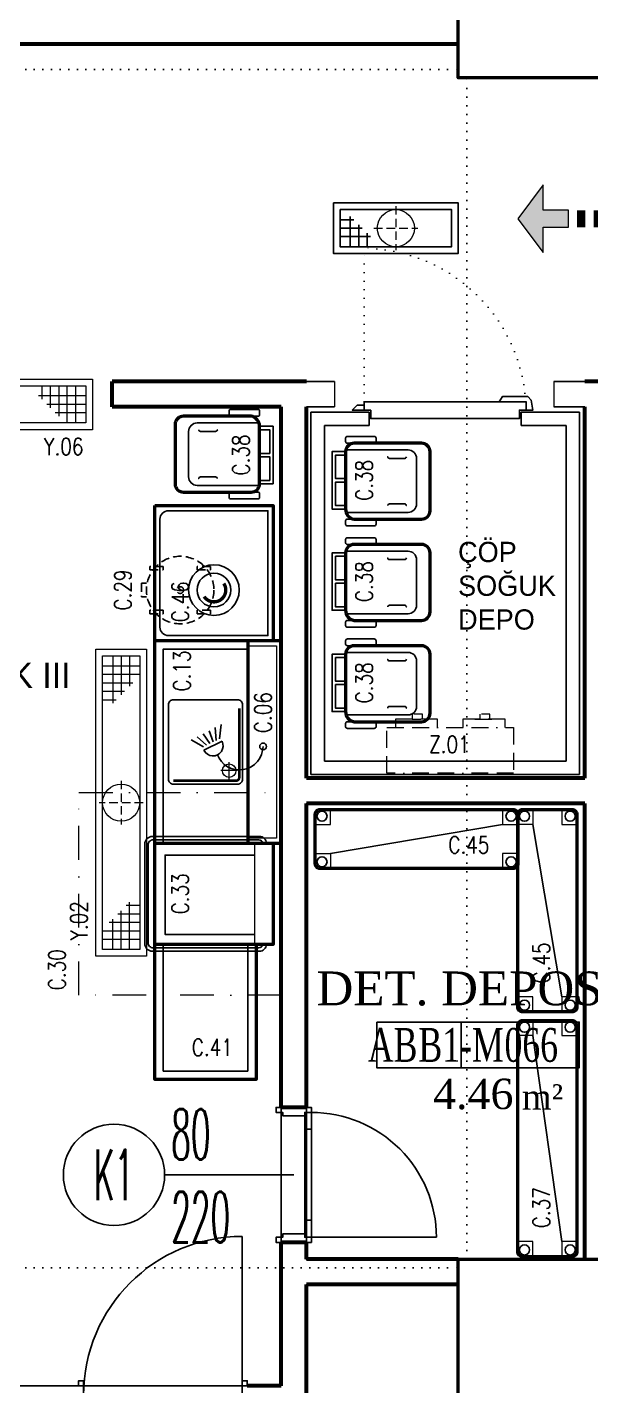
# Model space of a CAD drawing. Extents: x -228812 to 45006, y -308075 to -42938.
# Drawn here: x 42221 to 42555, y -45981 to -45176 of the extents above; entities that cross this region are included whole.
import ezdxf
from ezdxf.enums import TextEntityAlignment as Align

# ---------------------------------------------------------------- set-up
doc = ezdxf.new("R2010")
doc.units = 0
doc.header["$LTSCALE"] = 20
for name, pattern in [('BORDER', [1.75, 0.5, -0.25, 0.5, -0.25, 0, -0.25]), ('DASHDOTX2', [2, 1, -0.5, 0, -0.5]), ('DASHED2', [0.375, 0.25, -0.125]), ('DOT', [0.25, 0, -0.25]), ('HIDDEN', [0.375, 0.25, -0.125])]:
    doc.linetypes.add(name, pattern=pattern)
doc.layers.get('0').update_dxf_attribs({"linetype": 'CONTINUOUS', "lineweight": 15})
doc.layers.get('DEFPOINTS').update_dxf_attribs({"linetype": 'CONTINUOUS'})
for name, color, linetype, lineweight in [('-DWG_ANA', 7, 'CONTINUOUS', 50), ('-DWG_ANA_1', 7, 'BORDER', 25), ('-DWG_DETAY1', 7, 'CONTINUOUS', 25), ('-DWG_DETAY2', 7, 'CONTINUOUS', 15), ('-DWG_DETAY3', 7, 'CONTINUOUS', 15), ('-dwg_sdepo', 7, 'BORDER', 9), ('DUVAR', 7, 'CONTINUOUS', 60), ('DVL-C', 7, 'DASHDOTX2', 20), ('kapi-acilis', 43, 'DOT', 15), ('KOLON', 7, 'CONTINUOUS', 50), ('NO', 7, 'CONTINUOUS', 30), ('PLAN', 253, 'CONTINUOUS', 15), ('s-depo', 140, 'CONTINUOUS', 25), ('tefris', 7, 'CONTINUOUS', 20), ('yerizg-a', 7, 'CONTINUOUS', 15), ('yerizg-b', 7, 'CONTINUOUS', 9)]:
    doc.layers.add(name, color=color, linetype=linetype, lineweight=lineweight)
for name, color, linetype in [('BL-C', 140, 'CONTINUOUS'), ('BL-Y', 144, 'CONTINUOUS'), ('BL-Z', 117, 'CONTINUOUS'), ('KA-PEN', 5, 'CONTINUOUS'), ('KIRIS', 9, 'DOT'), ('ROOM', 7, 'CONTINUOUS'), ('ROOM-T', 7, 'CONTINUOUS'), ('SDNO', 7, 'CONTINUOUS'), ('TEFRIS SIHHI', 7, 'CONTINUOUS'), ('YAZI_BLM_1', 7, 'CONTINUOUS'), ('YRNO', 7, 'CONTINUOUS')]:
    doc.layers.add(name, color=color, linetype=linetype)
doc.styles.add('BLM_YAZI', font='stylu.ttf', dxfattribs={"width": 0.8})
doc.styles.add('OLC-200', font='tromans.shx', dxfattribs={"width": 0.5, "height": 0.2})
doc.styles.add('OLC-50', font='romans.shx', dxfattribs={"width": 0.5, "height": 0.15})
doc.styles.add('ROMANS', font='romans.shx', dxfattribs={"width": 0.8})
doc.styles.add('YAZI', font='times.ttf')

# ---------------------------------------------------------------- blocks, each defined once
blk = doc.blocks.new('KOLON90')
at = {"layer": 'KOLON', "color": 4}
blk.add_lwpolyline([(-45, 45), (45, 45), (45, -45), (-45, -45)], close=True, dxfattribs=at)
blk = doc.blocks.new('*U9163')
at = {"color": 0}
for p, q in [((-3, 9.5), (-3, 103.5)), ((-87, 9.5), (-87, 5.5)), ((-13, 9.5), (-13, 5.5)), ((-50, 7.5), (-50, 7.5)), ((-3, 5.5), (-3, -88.5))]:
    blk.add_line(p, q, dxfattribs=at)
at = {"color": 0, "linetype": 'DOT', "ltscale": 20}
blk.add_line((-100, 0), (0, 0), dxfattribs=at)
at = {"color": 0, "lineweight": -3}
for points in [[(-100, 15), (-100, 18), (-97, 18), (-97, 14), (-97, 14), (-97, 1), (-97, 1), (-97, -3), (-100, -3), (-100, 0)], [(0, 15), (0, 18), (-3, 18), (-3, 14), (-3, 14), (-3, 1), (-3, 1), (-3, -3), (0, -3), (0, 0)]]:
    blk.add_lwpolyline(points, dxfattribs=at)
at = {"color": 0}
blk.add_lwpolyline([(-97, 9.5), (-97, 5.5), (-3, 5.5), (-3, 9.5)], close=True, dxfattribs=at)
at = {"color": 16}
blk.add_lwpolyline([(-50, 7.5), (-50, -69)], dxfattribs=at)
blk.add_circle((-50, -99), 30, dxfattribs=at)
at = {"color": 0}
for centre, start, end in [((-3, 9.5), 90, 180), ((-3, 5.5), 180, 270)]:
    blk.add_arc(centre, 94, start, end, dxfattribs=at)
at = {"color": 16, "style": 'OLC-50', "width": 0.45}
blk.add_attdef('GEN', text='', height=30, rotation=90, dxfattribs=at).set_placement((-50, -65), align=Align.BOTTOM_LEFT)
blk.add_attdef('YUK', text='', height=30, rotation=90, dxfattribs=at).set_placement((-40, -65), align=Align.TOP_LEFT)
at = {"style": 'OLC-50', "width": 0.5, "flags": 1}
for tag, p in [('KABLOK', (-158.28, -83.82)), ('KAMAHKOD', (-53.92, -83.79)), ('KAMAHNO', (-165.25, -120.56)), ('KAMAHAD', (-49.64, -120.04)), ('DUVKA', (-158.58, -156.03)), ('KARENK', (-52.63, -154.75)), ('KASAMAL', (-53.89, -189.58)), ('KATIP', (-158.15, -193.98)), ('KASARENK', (-53.47, -229.01)), ('KAMAL', (-158.73, -232.95)), ('MENFEZ', (-160.02, -268.95)), ('YANGIN', (-54.16, -266.9)), ('ACILYON', (-162.72, -303.54)), ('CEKIT', (-56.26, -303.19)), ('CARPTEK', (-165.01, -337.41)), ('FOTOSEL', (-56.79, -337.11)), ('PBAR', (-163.18, -371.07)), ('KONTROL', (-57.01, -371.07))]:
    blk.add_attdef(tag, p, '', height=30, dxfattribs=at)
at = {"color": 16, "style": 'OLC-50', "width": 0.45}
blk.add_attdef('POZ', text='', height=30, rotation=90, dxfattribs=at).set_placement((-50, -99), align=Align.MIDDLE_CENTER)
blk = doc.blocks.new('*U9161')
at = {"color": 0}
for p, q in [((-3, 18), (-3, 92)), ((-67, 18), (-67, 14)), ((-13.1, 18), (-13.1, 14)), ((-40, 7.5), (-40, 7.5))]:
    blk.add_line(p, q, dxfattribs=at)
at = {"color": 0, "linetype": 'DOT', "ltscale": 20}
blk.add_line((-80, 0), (0, 0), dxfattribs=at)
at = {"color": 0, "lineweight": -3}
for points in [[(-80, 15), (-80, 18), (-77, 18), (-77, 14), (-75, 14), (-75, 1), (-77, 1), (-77, -3), (-80, -3), (-80, 0)], [(0, 15), (0, 18), (-3, 18), (-3, 14), (-5, 14), (-5, 1), (-3, 1), (-3, -3), (0, -3), (0, 0)]]:
    blk.add_lwpolyline(points, dxfattribs=at)
at = {"color": 0}
blk.add_lwpolyline([(-77, 18), (-77, 14), (-3, 14), (-3, 18)], close=True, dxfattribs=at)
at = {"color": 16}
blk.add_lwpolyline([(-40, 7.5), (-40, -69)], dxfattribs=at)
blk.add_circle((-40, -99), 30, dxfattribs=at)
blk.add_arc((-3, 18), 74, 90, 180.00033)
at = {"color": 16, "style": 'OLC-50', "width": 0.45}
blk.add_attdef('GEN', text='', height=30, rotation=90, dxfattribs=at).set_placement((-40, -65), align=Align.BOTTOM_LEFT)
blk.add_attdef('YUK', text='', height=30, rotation=90, dxfattribs=at).set_placement((-30, -65), align=Align.TOP_LEFT)
at = {"style": 'OLC-50', "width": 0.5, "flags": 1}
for tag, p in [('KABLOK', (-148.28, -83.82)), ('KAMAHKOD', (-43.92, -83.79)), ('KAMAHNO', (-155.25, -120.56)), ('KAMAHAD', (-39.64, -120.04)), ('DUVKA', (-148.58, -156.03)), ('KARENK', (-42.63, -154.75)), ('KASAMAL', (-43.89, -189.58)), ('KATIP', (-148.15, -193.98)), ('KASARENK', (-43.47, -229.01)), ('KAMAL', (-148.73, -232.95)), ('MENFEZ', (-150.02, -268.95)), ('YANGIN', (-44.16, -266.9)), ('ACILYON', (-152.72, -303.54)), ('CEKIT', (-46.26, -303.19)), ('CARPTEK', (-155.01, -337.41)), ('FOTOSEL', (-46.79, -337.11)), ('PBAR', (-153.18, -371.07)), ('KONTROL', (-47.01, -371.07))]:
    blk.add_attdef(tag, p, '', height=30, dxfattribs=at)
at = {"color": 16, "style": 'OLC-50', "width": 0.45}
blk.add_attdef('POZ', text='', height=30, rotation=90, dxfattribs=at).set_placement((-40, -99), align=Align.MIDDLE_CENTER)
blk = doc.blocks.new('ROOMNAME')
at = {"color": 0}
blk.add_line((0, 13.5), (0, -13.5), dxfattribs=at)
blk.add_lwpolyline([(-50, 13.5), (-50, -13.5), (70, -13.5), (70, 13.5)], close=True, dxfattribs=at)
at = {"color": 0, "insert": (36, -30.8), "char_height": 15, "width": 39.826, "attachment_point": 4, "style": 'YAZI'}
blk.add_mtext('m²', dxfattribs=at)
at = {"color": 0, "style": 'YAZI'}
for tag, p in [('KOD', (-25, 0)), ('NO', (35, 0))]:
    blk.add_attdef(tag, text='', height=20, dxfattribs=at).set_placement(p, align=Align.MIDDLE_CENTER)
blk.add_attdef('ALAN', text='', height=18, dxfattribs=at).set_placement((31, -29), align=Align.MIDDLE_RIGHT)
at = {"color": 0, "style": 'YAZI', "flags": 1}
for tag, p in [('ALANIHALE', (10, -51.34)), ('CEVRE', (8.79, -70.89))]:
    blk.add_attdef(tag, text='', height=15, dxfattribs=at).set_placement(p, align=Align.MIDDLE_CENTER)
at = {"color": 0, "style": 'OLC-200', "width": 0.5, "flags": 1}
for tag, p in [('DOS', (-43.92, -102.93)), ('SUP', (-12.29, -102.93)), ('DUV', (15.05, -102.93)), ('TAV', (42.39, -102.93)), ('KTIP1', (-43.92, -131.5)), ('KTIP2', (6.08, -131.5)), ('KTIP3', (56.08, -131.5)), ('KTIP1S', (-43.92, -160.08)), ('KTIP2S', (6.08, -160.08)), ('KTIP3S', (56.08, -160.08)), ('PTIP1', (-43.92, -188.65)), ('PTIP2', (6.08, -188.65)), ('PTIP3', (56.08, -188.65)), ('PTIP1S', (-43.92, -217.22)), ('PTIP2S', (6.08, -217.22)), ('PTIP3S', (56.08, -217.22)), ('KISI', (-43.92, -245.79)), ('KW', (6.08, -245.79)), ('ISI', (56.08, -245.79))]:
    blk.add_attdef(tag, p, '', height=15, dxfattribs=at)
at = {"layer": 'ROOM-T', "color": 9, "style": 'YAZI'}
blk.add_attdef('MAHALADI', text='', height=20, dxfattribs=at).set_placement((10, 33.5), align=Align.MIDDLE_CENTER)
blk = doc.blocks.new('Y-SIFON')
at = {"layer": 'yerizg-a', "color": 0, "linetype": 'Continuous'}
blk.add_circle((0, 0), 11, dxfattribs=at)
at = {"layer": 'yerizg-b', "color": 0, "linetype": 'DASHED2'}
for points in [[(0, 13), (0, -13)], [(-13, 0), (13, 0)]]:
    blk.add_lwpolyline(points, dxfattribs=at)
blk = doc.blocks.new('YER SUZGECI 74 30')
at = {"color": 0}
for p, q in [((135347.98, 34938.26), (135355.98, 34938.26)), ((135353.98, 34922.26), (135353.98, 34940.26)), ((135347.98, 34933.26), (135360.98, 34933.26)), ((135358.98, 34922.26), (135358.98, 34935.26)), ((135363.98, 34922.26), (135363.98, 34930.26)), ((135347.98, 34928.26), (135365.98, 34928.26))]:
    blk.add_line(p, q, dxfattribs=at)
for points in [[(135343.98, 34948.26), (135417.98, 34948.26), (135417.98, 34918.26), (135343.98, 34918.26)], [(135347.98, 34944.26), (135413.98, 34944.26), (135413.98, 34922.26), (135347.98, 34922.26)]]:
    blk.add_lwpolyline(points, close=True, dxfattribs=at)
at = {"color": 0, "linetype": 'Continuous'}
blk.add_blockref('Y-SIFON', (135380.98, 34933.26), dxfattribs=at)
blk = doc.blocks.new('J-KS09l')
at = {"layer": 'kapi-acilis', "linetype": 'DOT'}
blk.add_lwpolyline([(-3, 11), (-3, 107)], dxfattribs=at)
blk.add_arc((-4.16, 9.84), 97.16, 0.68143, 89.31857, dxfattribs=at)
at = {"layer": 's-depo', "linetype": 'Continuous'}
for points in [[(77, 16), (79, 19), (94, 19), (96, 17), (97, 11), (93, 11), (93, 16)], [(-3, 14), (-7, 14), (-10, 11), (-3, 11)], [(1, 11), (-3, 11), (-3, 16), (93, 16), (93, 11), (89, 11), (89, 6), (1, 6), (1, 11)]]:
    blk.add_lwpolyline(points, close=True, dxfattribs=at)
blk = doc.blocks.new('jd-tsc')
at = {"layer": 'YAZI_BLM_1', "style": 'BLM_YAZI'}
for s, p in [('ÇÖP', (0, 40)), ('SOĞUK', (0, 20)), ('DEPO', (0, 0))]:
    blk.add_text(s, height=12, dxfattribs=at).set_placement(p)
blk = doc.blocks.new('1CN-COP120')
at = {"layer": '-DWG_ANA', "color": 0, "linetype": 'Continuous'}
blk.add_lwpolyline([(-18, -58), (17, -58, 0.414214), (22, -53), (22, -13, 0.414214), (17, -8), (-17, -8, 0.375011), (-23, -13), (-23, -53, 0.414214)], format="xyb", close=True, dxfattribs=at)
at = {"layer": '-DWG_DETAY1', "color": 0, "linetype": 'Continuous'}
blk.add_lwpolyline([(-17, -8), (-17, 0), (17, 0), (17, -8), (15, -8), (15, -2), (1, -2), (1, -8), (-1, -8), (-1, -2), (-15, -2), (-15, -8)], dxfattribs=at)
for points in [[(-23, -25), (-23, -9, 0.414214), (-24, -8), (-26, -8, 0.414214), (-27, -9), (-27, -25, 0.414214), (-26, -26), (-24, -26, 0.414214)], [(-14, -50), (13, -50, 0.414214), (18, -45), (18, -9, 0.414214), (17, -8), (-17.06, -8, 0.346089), (-19, -9.41), (-19, -45, 0.414214)], [(26, -25), (26, -9, 0.414214), (25, -8), (23, -8, 0.414214), (22, -9), (22, -25, 0.414214), (23, -26), (25, -26, 0.414214)]]:
    blk.add_lwpolyline(points, format="xyb", close=True, dxfattribs=at)
for points in [[(-15, -33), (-15, -33, -0.414214), (-14, -34), (-14, -43, -0.414214), (-15, -44), (-15, -44)], [(14, -33), (14, -33, 0.414214), (13, -34), (13, -43, 0.414214), (14, -44), (14, -44)]]:
    blk.add_lwpolyline(points, format="xyb", dxfattribs=at)
at = {"layer": 'NO', "linetype": 'Continuous', "style": 'ROMANS', "width": 0.8}
blk.add_attdef('NO', text='', height=10, dxfattribs=at).set_placement((0, -19), align=Align.MIDDLE)
blk = doc.blocks.new('1BS-SYK311A')
at = {"layer": 'yerizg-a', "color": 0}
blk.add_lwpolyline([(0, 0), (118, 0), (118, -30), (0, -30)], close=True, dxfattribs=at)
at = {"layer": 'yerizg-b', "color": 0}
for p, q in [((10, -26), (10, -4)), ((15, -4), (15, -26)), ((20, -26), (20, -8)), ((88, -4), (88, -12)), ((93, -4), (93, -17)), ((98, -4), (98, -22)), ((103, -26), (103, -4)), ((108, -4), (108, -26)), ((4, -10), (22, -10)), ((4, -15), (27, -15)), ((25, -26), (25, -13)), ((114, -10), (86, -10)), ((114, -15), (91, -15)), ((4, -20), (32, -20)), ((30, -26), (30, -18)), ((114, -20), (96, -20))]:
    blk.add_line(p, q, dxfattribs=at)
blk.add_lwpolyline([(4, -4), (114, -4), (114, -26), (4, -26)], close=True, dxfattribs=at)
at = {"layer": 'PLAN', "color": 0, "linetype": 'Continuous'}
blk.add_blockref('Y-SIFON', (59, -15), dxfattribs=at)
at = {"layer": 'YRNO', "linetype": 'Continuous', "style": 'ROMANS', "width": 0.8}
blk.add_attdef('YRNO', text='', height=10, dxfattribs=at).set_placement((101, -40), align=Align.MIDDLE)
blk = doc.blocks.new('BK_54R')
at = {"layer": '-DWG_DETAY1', "color": 0}
blk.add_lwpolyline([(22, -8), (-22, -8, 0.414214), (-25, -11), (-25, -49, 0.414214), (-22, -52), (22, -52, 0.414214), (25, -49), (25, -11, 0.414214)], format="xyb", close=True, dxfattribs=at)
at = {"layer": '-DWG_DETAY2', "color": 0, "const_width": 1.5}
blk.add_lwpolyline([(-20, -10), (21, -10, -0.414214), (23, -12), (23, -49)], format="xyb", dxfattribs=at)
at = {"layer": '-DWG_DETAY2', "color": 0}
for points in [[(22, -16), (12, -16)], [(17, -11), (17, -21)]]:
    blk.add_lwpolyline(points, dxfattribs=at)
blk.add_circle((17, -16), 4, dxfattribs=at)
blk = doc.blocks.new('BEN120L')
at = {"layer": '-DWG_ANA', "color": 0}
for points in [[(120, -20), (120, 0), (0, 0), (0, -20)], [(0, -20), (120, -20)], [(120, -75), (0, -75)]]:
    blk.add_lwpolyline(points, dxfattribs=at)
at = {"layer": '-DWG_DETAY1', "color": 0, "linetype": 'Continuous'}
blk.add_lwpolyline([(120, -70), (5, -70), (5, -20)], dxfattribs=at)
at = {"layer": '-DWG_DETAY2', "color": 0}
blk.add_lwpolyline([(3, -20), (3, -3), (117, -3), (117, -20)], dxfattribs=at)
at = {"layer": '-DWG_DETAY3', "color": 0}
for p, q in [((0, -75), (0, -20)), ((120, -20), (120, -75))]:
    blk.add_line(p, q, dxfattribs=at)
at = {"layer": '-DWG_DETAY1', "color": 0}
blk.add_blockref('BK_54R', (60, -15), dxfattribs=at)
at = {"layer": 'NO', "linetype": 'Continuous', "style": 'ROMANS', "width": 0.8}
blk.add_attdef('NO', text='', height=10, dxfattribs=at).set_placement((18, -59), align=Align.MIDDLE)
blk = doc.blocks.new('BYM102')
at = {"layer": '-DWG_ANA', "color": 0}
blk.add_lwpolyline([(0, 0), (60, 0), (60, -70), (0, -70)], close=True, dxfattribs=at)
at = {"layer": '-DWG_DETAY1', "color": 0}
for points in [[(0, -4), (0, -4, 0.414214), (-4, -8), (-4, -71.5, 0.414214), (0.5, -76), (59.5, -76, 0.414214), (64, -71.5), (64, -8, 0.414214), (60, -4), (60, -4)], [(0, -6), (0, -6, 0.339359), (-2, -8.5), (-2, -71, 0.414214), (1, -74), (59, -74, 0.414214), (62, -71), (62, -8.5, 0.339359), (60, -6), (60, -6)]]:
    blk.add_lwpolyline(points, format="xyb", dxfattribs=at)
blk.add_lwpolyline([(7, -11), (7, -64), (54, -64), (54, -11)], dxfattribs=at)
at = {"layer": '-DWG_DETAY2', "color": 0}
blk.add_lwpolyline([(0, -11), (60, -11)], dxfattribs=at)
at = {"layer": 'NO', "linetype": 'Continuous', "style": 'ROMANS', "width": 0.8}
blk.add_attdef('NO', text='', height=10, dxfattribs=at).set_placement((30, -55), align=Align.MIDDLE)
blk = doc.blocks.new('BTN080')
at = {"layer": '-DWG_ANA', "color": 0}
blk.add_lwpolyline([(0, 30), (80, 30), (80, -30), (0, -30)], dxfattribs=at)
at = {"layer": '-DWG_DETAY1', "color": 0, "linetype": 'Continuous'}
blk.add_lwpolyline([(0, -25), (75, -25), (75, 25), (0, 25)], dxfattribs=at)
at = {"layer": '-DWG_DETAY3', "color": 0}
blk.add_line((0, -30), (0, 30), dxfattribs=at)
at = {"layer": 'NO', "linetype": 'Continuous', "style": 'ROMANS', "width": 0.8}
blk.add_attdef('NO', text='', height=10, rotation=90, dxfattribs=at).set_placement((61, 4), align=Align.MIDDLE)
blk = doc.blocks.new('e_080')
at = {"layer": '-DWG_ANA', "color": 0}
blk.add_lwpolyline([(0, -70), (0, 0), (80, 0), (80, -70)], close=True, dxfattribs=at)
at = {"layer": '-DWG_DETAY1', "color": 0}
blk.add_lwpolyline([(3, -62), (3, -3), (77, -3), (77, -62, -0.414214), (72, -67), (8, -67, -0.414214)], format="xyb", close=True, dxfattribs=at)
blk = doc.blocks.new('EBN080')
at = {"linetype": 'Continuous'}
blk.add_blockref('e_080', (0, 0), dxfattribs=at)
at = {"layer": 'NO', "linetype": 'Continuous', "style": 'ROMANS', "width": 0.8}
blk.add_attdef('NO', text='', height=10, dxfattribs=at).set_placement((57, -55), align=Align.MIDDLE)
blk = doc.blocks.new('bsu100a')
at = {"layer": '-DWG_DETAY1', "color": 0, "const_width": 2}
blk.add_lwpolyline([(3.88, -5.82, 1), (-3.88, 5.82)], format="xyb", dxfattribs=at)
at = {"layer": '-DWG_DETAY1', "color": 0}
for radius in [15, 10]:
    blk.add_circle((0, 0), radius, dxfattribs=at)
blk = doc.blocks.new('acp100')
at = {"layer": '-DWG_ANA_1', "color": 0, "linetype": 'HIDDEN'}
blk.add_circle((0, 0), 20, dxfattribs=at)
at = {"layer": '-DWG_DETAY1', "color": 0, "linetype": 'HIDDEN'}
for points in [[(-14, 18), (-14, 10), (-12, 10), (-12, 18)], [(12, 18), (12, 10), (14, 10), (14, 18)], [(-14, -10), (-14, -18), (-12, -18), (-12, -10)], [(12, -10), (12, -18), (14, -18), (14, -10)]]:
    blk.add_lwpolyline(points, close=True, dxfattribs=at)
blk.add_lwpolyline([(-4, -20), (-4, -23), (4, -23), (4, -20)], dxfattribs=at)
blk.add_circle((0, 0), 2, dxfattribs=at)
at = {"layer": 'NO', "linetype": 'Continuous', "style": 'ROMANS', "width": 0.8}
blk.add_attdef('NO', text='', height=10, dxfattribs=at).set_placement((0, -34), align=Align.MIDDLE)
blk = doc.blocks.new('dds123')
at = {"layer": 'DVL-C', "color": 0}
blk.add_lwpolyline([(0, 0), (120, 0), (120, -120), (0, -120)], close=True, dxfattribs=at)
at = {"layer": 'NO', "linetype": 'Continuous', "style": 'ROMANS', "width": 0.8}
blk.add_attdef('NO', text='', height=10, dxfattribs=at).set_placement((105, -133), align=Align.MIDDLE)
blk = doc.blocks.new('1BS-SYK318A')
at = {"layer": 'yerizg-a', "color": 0}
blk.add_lwpolyline([(0, 0), (182, 0), (182, -30), (0, -30)], close=True, dxfattribs=at)
at = {"layer": 'yerizg-b', "color": 0}
for p, q in [((10, -26), (10, -4)), ((15, -4), (15, -26)), ((20, -26), (20, -8)), ((152, -4), (152, -12)), ((157, -4), (157, -17)), ((162, -4), (162, -22)), ((167, -26), (167, -4)), ((172, -4), (172, -26)), ((4, -10), (22, -10)), ((4, -15), (27, -15)), ((25, -26), (25, -13)), ((178, -10), (150, -10)), ((178, -15), (155, -15)), ((4, -20), (32, -20)), ((30, -26), (30, -18)), ((178, -20), (160, -20))]:
    blk.add_line(p, q, dxfattribs=at)
blk.add_lwpolyline([(4, -4), (178, -4), (178, -26), (4, -26)], close=True, dxfattribs=at)
at = {"layer": 'PLAN', "color": 0, "linetype": 'Continuous'}
blk.add_blockref('Y-SIFON', (91, -15), dxfattribs=at)
at = {"layer": 'YRNO', "linetype": 'Continuous', "style": 'ROMANS', "width": 0.8}
blk.add_attdef('YRNO', text='', height=10, dxfattribs=at).set_placement((161, -40), align=Align.MIDDLE)
blk = doc.blocks.new('1br-pc1nh')
at = {"layer": '-dwg_sdepo', "color": 0, "lineweight": 0}
blk.add_lwpolyline([(75, -27), (0, -27), (0, 0), (75, 0)], close=True, dxfattribs=at)
for points in [[(5, -27), (5, -32), (30, -32), (30, -27)], [(22.87, -32), (12.87, -32)], [(45, -27), (45, -32), (70, -32), (70, -27)]]:
    blk.add_lwpolyline(points, dxfattribs=at)
at = {"layer": '-dwg_sdepo', "color": 0, "linetype": 'DASHED2'}
for points in [[(14, -32), (14, -35), (20, -35), (20, -32)], [(54, -32), (54, -35), (60, -35), (60, -32)]]:
    blk.add_lwpolyline(points, close=True, dxfattribs=at)
at = {"layer": 'SDNO', "linetype": 'Continuous', "style": 'ROMANS', "width": 0.8}
blk.add_attdef('SDNO', text='', height=10, dxfattribs=at).set_placement((38, -17), align=Align.MIDDLE)
blk = doc.blocks.new('IDD124-K')
at = {"layer": '-DWG_ANA', "color": 0}
blk.add_lwpolyline([(3, 0), (117, 0, -0.414214), (120, -3), (120, -32, -0.414214), (117, -35), (3, -35, -0.414214), (0, -32), (0, -3, -0.414214)], format="xyb", close=True, dxfattribs=at)
at = {"layer": '-DWG_DETAY1', "color": 0}
blk.add_lwpolyline([(9, -26), (111, -9)], dxfattribs=at)
for centre in [(4, -4), (116, -4), (4, -31), (116, -31)]:
    blk.add_circle(centre, 3, dxfattribs=at)
at = {"layer": '-DWG_DETAY2', "color": 0, "linetype": 'Continuous'}
for points in [[(0, -9), (9, -9), (9, 0)], [(111, 0), (111, -9), (120, -9)], [(0, -26), (9, -26), (9, -35)], [(120, -26), (111, -26), (111, -35)]]:
    blk.add_lwpolyline(points, dxfattribs=at)
at = {"layer": 'NO', "linetype": 'Continuous', "style": 'ROMANS', "width": 0.8}
blk.add_attdef('NO', text='', height=10, dxfattribs=at).set_placement((91, -21), align=Align.MIDDLE)
blk = doc.blocks.new('IDD144-K')
at = {"layer": '-DWG_ANA', "color": 0}
blk.add_lwpolyline([(3, 0), (137, 0, -0.414214), (140, -3), (140, -32, -0.414214), (137, -35), (3, -35, -0.414214), (0, -32), (0, -3, -0.414214)], format="xyb", close=True, dxfattribs=at)
at = {"layer": '-DWG_DETAY1', "color": 0}
blk.add_lwpolyline([(9, -26), (131, -9)], dxfattribs=at)
for centre in [(4, -4), (136, -4), (4, -31), (136, -31)]:
    blk.add_circle(centre, 3, dxfattribs=at)
at = {"layer": '-DWG_DETAY2', "color": 0, "linetype": 'Continuous'}
for points in [[(0, -9), (9, -9), (9, 0)], [(131, 0), (131, -9), (140, -9)], [(0, -26), (9, -26), (9, -35)], [(140, -26), (131, -26), (131, -35)]]:
    blk.add_lwpolyline(points, dxfattribs=at)
at = {"layer": 'NO', "linetype": 'Continuous', "style": 'ROMANS', "width": 0.8}
blk.add_attdef('NO', text='', height=10, dxfattribs=at).set_placement((111, -21), align=Align.MIDDLE)
blk = doc.blocks.new('ja-yonoku')
at = {"layer": 'tefris', "color": 1, "linetype": 'Continuous'}
blk.add_lwpolyline([(5, -20), (-5, -20), (-5, -35), (-20, -35), (0, -50), (20, -35), (5, -35), (5, -20)], dxfattribs=at)
for points in [[(-5, 0), (5, 0), (-5, -5), (5, -5)], [(-5, -10), (5, -10), (-5, -15), (5, -15)], [(-5, -20), (5, -20), (-5, -35), (5, -35)], [(5, -35), (-20, -35), (0, -50), (-20, -35)], [(5, -35), (20, -35), (0, -50), (20, -35)]]:
    blk.add_solid(points, dxfattribs=at)
blk = doc.blocks.new('1cc-mt001')
at = {"layer": '-DWG_DETAY1', "color": 0}
for points in [[(-4.54, -25.81), (-12.89, -24.76)], [(-3.59, -27.72), (-11.1, -28.34)], [(-2.63, -29.62), (-9.31, -31.92)], [(-1.68, -31.53), (-7.52, -35.5)], [(-3.05, -24.32), (2.32, -35.05)], [(-0.72, -33.44), (-5.73, -39.07)], [(0.23, -35.35), (-3.94, -42.65)]]:
    blk.add_lwpolyline(points, dxfattribs=at)
blk.add_circle((0, 0), 2, dxfattribs=at)
for centre, radius, start, end in [((-0.06, -13.97), 13.97, 289.84543, 89.75881), ((-0.37, -29.68), 6, 296.56505, 116.56505)]:
    blk.add_arc(centre, radius, start, end, dxfattribs=at)
at = {"layer": 'NO', "linetype": 'Continuous', "style": 'ROMANS', "width": 0.8}
blk.add_attdef('NO', text='', height=10, dxfattribs=at).set_placement((-20, 0), align=Align.MIDDLE)

msp = doc.modelspace()

# ---------------------------------------------------------------- linework, layer by layer
at = {"linetype": 'Continuous'}
for p, q in [((42403.425, -45386.043), (42403.425, -45401.043)), ((42533.425, -45386.043), (42533.425, -45401.043))]:
    msp.add_line(p, q, dxfattribs=at)
at = {"layer": 'DEFPOINTS'}
for p, q in [((42476.851, -45186.043), (41896.851, -45186.043)), ((42476.851, -45206.043), (42476.851, -45186.043)), ((42566.851, -45206.043), (42476.851, -45206.043)), ((42271.851, -45386.043), (42403.425, -45386.043)), ((42533.425, -45386.043), (42551.851, -45386.043)), ((42533.425, -45386.043), (42686.851, -45386.043)), ((42271.851, -45401.043), (42371.851, -45401.043)), ((42371.851, -45401.043), (42371.851, -45981.043)), ((42386.851, -45621.043), (42386.851, -45401.043)), ((42386.851, -45401.043), (42403.425, -45401.043)), ((42533.425, -45401.043), (42551.851, -45401.043)), ((42551.851, -45401.043), (42551.851, -45621.043)), ((42551.851, -45621.043), (42386.851, -45621.043)), ((42371.851, -45981.043), (41896.851, -45981.043))]:
    msp.add_line(p, q, dxfattribs=at)
for points in [[(42551.851, -45636.043), (42386.851, -45636.043), (42386.851, -45906.043), (42551.851, -45906.043)], [(42476.851, -45921.043), (42386.851, -45921.043), (42386.851, -46231.043), (42551.851, -46231.043), (42551.851, -45996.043), (42476.851, -45996.043)]]:
    msp.add_lwpolyline(points, close=True, dxfattribs=at)
at = {"layer": 'DUVAR', "color": 2}
for p, q in [((42476.851, -45186.043), (41896.851, -45186.043)), ((42386.851, -45386.043), (42271.851, -45386.043)), ((42271.851, -45401.043), (42271.851, -45386.043)), ((42686.851, -45386.043), (42551.851, -45386.043)), ((42371.851, -45401.043), (42271.851, -45401.043)), ((42371.851, -45816.043), (42371.851, -45401.043)), ((42386.851, -45621.043), (42386.851, -45401.043)), ((42551.851, -45621.043), (42551.851, -45401.043)), ((42551.851, -45621.043), (42386.851, -45621.043)), ((42551.851, -45636.043), (42386.851, -45636.043)), ((42386.851, -45816.043), (42386.851, -45636.043)), ((42551.851, -45906.043), (42551.851, -45636.043)), ((42386.851, -45816.043), (42371.851, -45816.043)), ((42371.851, -45981.043), (42371.851, -45896.043)), ((42386.851, -45896.043), (42371.851, -45896.043)), ((42386.851, -45906.043), (42386.851, -45896.043)), ((42551.851, -45906.043), (42551.851, -45896.043)), ((42476.851, -45906.043), (42386.851, -45906.043)), ((42551.851, -45906.043), (42551.851, -45906.043)), ((42386.851, -46231.043), (42386.851, -45921.043)), ((42476.851, -45921.043), (42386.851, -45921.043)), ((42371.851, -45981.043), (42351.851, -45981.043))]:
    msp.add_line(p, q, dxfattribs=at)
at = {"layer": 'KIRIS', "color": 251}
for p, q in [((41776.851, -45201.043), (42476.851, -45201.043)), ((42481.851, -45906.043), (42481.851, -45206.043)), ((41776.851, -45911.043), (42476.851, -45911.043))]:
    msp.add_line(p, q, dxfattribs=at)
at = {"layer": 's-depo', "linetype": 'Continuous'}
for p, q in [((42389.48, -45404.087), (42389.48, -45618.889)), ((42424.065, -45404.087), (42389.48, -45404.087)), ((42424.065, -45412.087), (42424.065, -45404.087)), ((42548.649, -45404.087), (42514.065, -45404.087)), ((42514.065, -45412.087), (42514.065, -45404.087)), ((42548.649, -45618.889), (42548.649, -45404.087)), ((42397.48, -45412.087), (42397.48, -45610.889)), ((42424.065, -45412.087), (42397.48, -45412.087)), ((42540.649, -45412.087), (42514.065, -45412.087)), ((42540.649, -45610.889), (42540.649, -45412.087)), ((42397.48, -45610.889), (42540.649, -45610.889)), ((42389.48, -45618.889), (42548.649, -45618.889))]:
    msp.add_line(p, q, dxfattribs=at)

# ---------------------------------------------------------------- block references
at = {"linetype": 'Continuous', "rotation": 270}
msp.add_blockref('ja-yonoku', (42562.09, -45289.543), dxfattribs=at)
at = {"linetype": 'Continuous'}
for name, p in [('J-KS09l', (42424.002, -45413.966)), ('jd-tsc', (42476.692, -45532.978))]:
    msp.add_blockref(name, p, dxfattribs=at)
at = {"layer": 'BL-C', "linetype": 'Continuous'}
ref = msp.add_blockref('1CN-COP120', (42367.09, -45429.543), dxfattribs=dict(at, rotation=270))
ref.add_attrib('NO', 'C.38', dxfattribs={"layer": 'NO', "linetype": 'Continuous', "height": 10, "rotation": 90, "style": 'ROMANS', "width": 0.8}).set_placement((42348.09, -45429.543), align=Align.MIDDLE)
for name, p, rotation, values in [('1CN-COP120', (42402.09, -45444.543), 90, {'NO': 'C.38'}), ('1CN-COP120', (42402.09, -45504.543), 90, {'NO': 'C.38'}), ('1CN-COP120', (42402.09, -45564.543), 90, {'NO': 'C.38'}), ('BTN080', (42327.09, -45719.543), 270, {'NO': 'C.41'})]:
    msp.add_blockref(name, p, dxfattribs=dict(at, rotation=rotation)).add_auto_attribs(values)
ref = msp.add_blockref('EBN080', (42367.09, -45459.543), dxfattribs=dict(at, rotation=270))
ref.add_attrib('NO', 'C.46', dxfattribs={"layer": 'NO', "linetype": 'Continuous', "height": 10, "rotation": 90, "style": 'ROMANS', "width": 0.8}).set_placement((42312.09, -45516.543), align=Align.MIDDLE)
ref = msp.add_blockref('acp100', (42312.09, -45509.543), dxfattribs=dict(at, rotation=270))
ref.add_attrib('NO', 'C.29', dxfattribs={"layer": 'NO', "linetype": 'Continuous', "height": 10, "rotation": 90, "style": 'ROMANS', "width": 0.8}).set_placement((42278.09, -45509.543), align=Align.MIDDLE)
at = {"layer": 'BL-C', "linetype": 'Continuous', "rotation": 270}
msp.add_blockref('bsu100a', (42332.09, -45509.543), dxfattribs=at)
at = {"layer": 'BL-C', "linetype": 'Continuous'}
ref = msp.add_blockref('BEN120L', (42372.09, -45539.543), dxfattribs=dict(at, rotation=270))
ref.add_attrib('NO', 'C.13', dxfattribs={"layer": 'NO', "linetype": 'Continuous', "height": 10, "rotation": 90, "style": 'ROMANS', "width": 0.8}).set_placement((42313.09, -45557.543), align=Align.MIDDLE)
ref = msp.add_blockref('1cc-mt001', (42361.171, -45602.184), dxfattribs=dict(at, rotation=270))
ref.add_attrib('NO', 'C.06', dxfattribs={"layer": 'NO', "linetype": 'Continuous', "height": 10, "rotation": 90, "style": 'ROMANS', "width": 0.8}).set_placement((42361.171, -45582.184), align=Align.MIDDLE)
ref = msp.add_blockref('dds123', (42372.09, -45629.543), dxfattribs=dict(at, rotation=270))
ref.add_attrib('NO', 'C.30', dxfattribs={"layer": 'NO', "linetype": 'Continuous', "height": 10, "rotation": 90, "style": 'ROMANS', "width": 0.8}).set_placement((42239.09, -45734.543), align=Align.MIDDLE)
msp.add_blockref('IDD124-K', (42392.09, -45639.543), dxfattribs=at).add_auto_attribs({'NO': 'C.45'})
ref = msp.add_blockref('IDD124-K', (42547.09, -45639.543), dxfattribs=dict(at, rotation=270))
ref.add_attrib('NO', 'C.45', dxfattribs={"layer": 'NO', "linetype": 'Continuous', "height": 10, "rotation": 90, "style": 'ROMANS', "width": 0.8}).set_placement((42526.09, -45730.543), align=Align.MIDDLE)
ref = msp.add_blockref('BYM102', (42367.09, -45659.543), dxfattribs=dict(at, rotation=270))
ref.add_attrib('NO', 'C.33', dxfattribs={"layer": 'NO', "linetype": 'Continuous', "height": 10, "rotation": 90, "style": 'ROMANS', "width": 0.8}).set_placement((42312.09, -45689.543), align=Align.MIDDLE)
ref = msp.add_blockref('IDD144-K', (42547.09, -45764.543), dxfattribs=dict(at, rotation=270))
ref.add_attrib('NO', 'C.37', dxfattribs={"layer": 'NO', "linetype": 'Continuous', "height": 10, "rotation": 90, "style": 'ROMANS', "width": 0.8}).set_placement((42526.09, -45875.543), align=Align.MIDDLE)
at = {"layer": 'BL-Y', "linetype": 'Continuous'}
msp.add_blockref('1BS-SYK311A', (42142.09, -45384.543), dxfattribs=at).add_auto_attribs({'YRNO': 'Y.06'})
ref = msp.add_blockref('1BS-SYK318A', (42292.09, -45544.543), dxfattribs=dict(at, rotation=270))
ref.add_attrib('YRNO', 'Y.02', dxfattribs={"layer": 'YRNO', "linetype": 'Continuous', "height": 10, "rotation": 90, "style": 'ROMANS', "width": 0.8}).set_placement((42252.09, -45705.543), align=Align.MIDDLE)
at = {"layer": 'BL-Z', "linetype": 'Continuous'}
ref = msp.add_blockref('1br-pc1nh', (42509.577, -45618.002), dxfattribs=dict(at, rotation=180))
ref.add_attrib('SDNO', 'Z.01', dxfattribs={"layer": 'SDNO', "linetype": 'Continuous', "height": 10, "style": 'ROMANS', "width": 0.8}).set_placement((42471.577, -45601.002), align=Align.MIDDLE)
at = {"layer": 'KA-PEN', "rotation": 270}
msp.add_blockref('*U9161', (42371.851, -45896.043), dxfattribs=at).add_auto_attribs({'POZ': 'K1', 'GEN': '80', 'YUK': '220'})
at = {"layer": 'KA-PEN'}
msp.add_blockref('*U9163', (42351.851, -45996.043), dxfattribs=at).add_auto_attribs({'POZ': 'K6', 'GEN': '100', 'YUK': '220'})
at = {"layer": 'KOLON', "color": 1}
for p in [(42521.851, -45161.043), (42521.851, -45951.043)]:
    msp.add_blockref('KOLON90', p, dxfattribs=at)
at = {"layer": 'ROOM', "ltscale": 0.5}
ref = msp.add_blockref('ROOMNAME', (42478.495, -45779.053), dxfattribs=at)
ref.add_attrib('MAHALADI', 'DET. DEPOSU', dxfattribs={"layer": 'ROOM-T', "color": 9, "height": 20, "style": 'YAZI'}).set_placement((42488.495, -45745.553), align=Align.MIDDLE_CENTER)
ref.add_attrib('BLOK', 'AB', dxfattribs={"layer": '0', "color": 0, "height": 20, "style": 'YAZI', "width": 0.7}).set_placement((42437.924, -45779.053), align=Align.MIDDLE_CENTER)
ref.add_attrib('KOD', 'B1-M', dxfattribs={"layer": '0', "color": 0, "height": 20, "style": 'YAZI', "width": 0.7}).set_placement((42478.495, -45779.053), align=Align.MIDDLE_CENTER)
ref.add_attrib('NO', '066', dxfattribs={"layer": '0', "color": 0, "height": 20, "style": 'YAZI', "width": 0.7}).set_placement((42520.067, -45779.053), align=Align.MIDDLE_CENTER)
ref.add_attrib('ALAN', '4.46', dxfattribs={"layer": '0', "color": 0, "height": 18, "style": 'YAZI'}).set_placement((42509.495, -45808.053), align=Align.MIDDLE_RIGHT)
at = {"layer": 'TEFRIS SIHHI', "color": 155}
msp.add_blockref('YER SUZGECI 74 30', (-92941.129, -80228.387), dxfattribs=at)

# ---------------------------------------------------------------- texts
at = {"layer": 'YAZI_BLM_1', "style": 'BLM_YAZI'}
msp.add_text('BULAŞIK III', height=15, dxfattribs=at).set_placement((42140.09, -45567.543))

doc.saveas('drawing.dxf')
